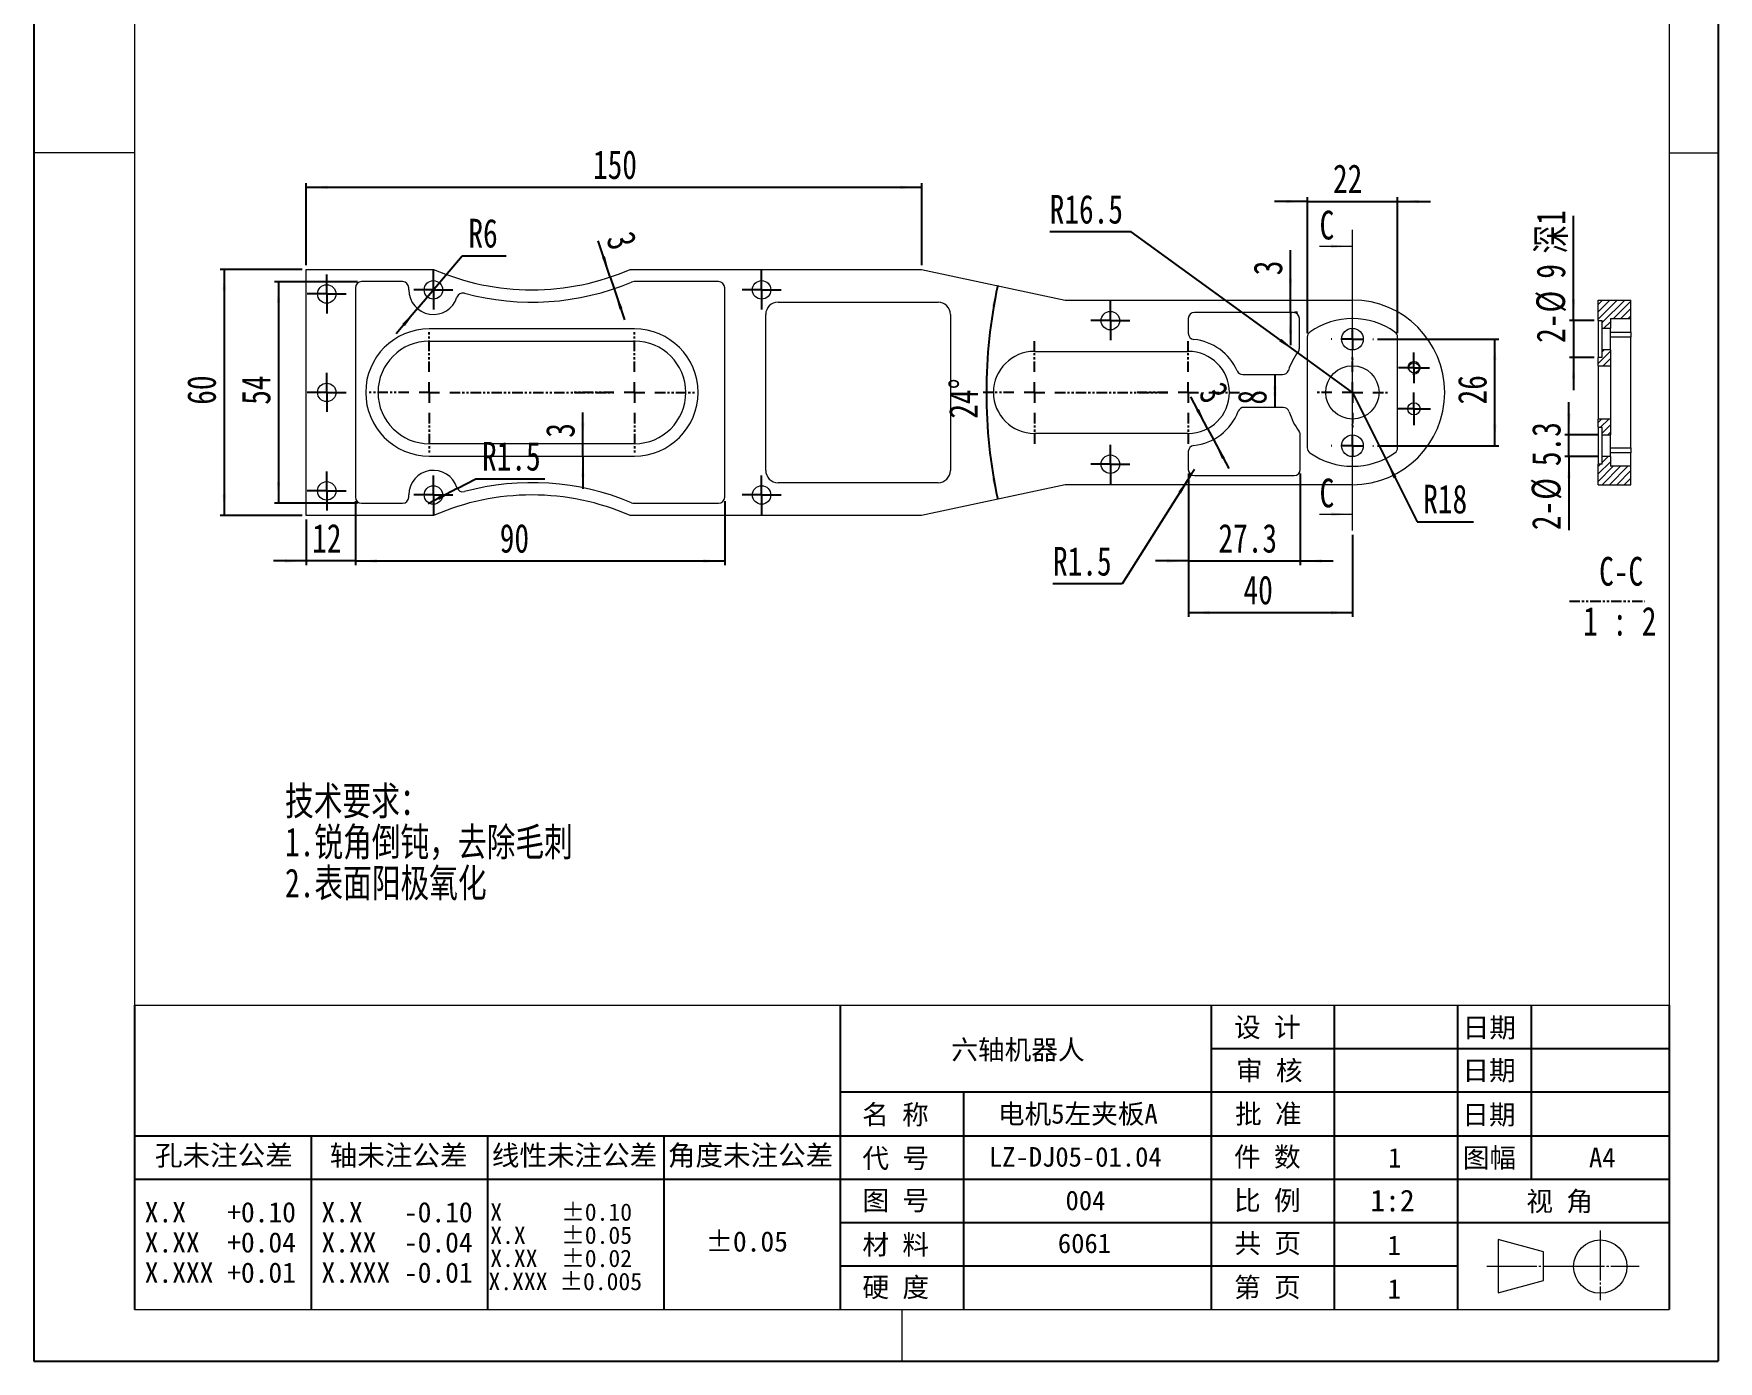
# Model space of a CAD drawing. Header units: millimetres. Extents: x 12 to 1159, y 8 to 1479.
# Drawn here: x 12 to 1039, y 8 to 817 of the extents above; entities that cross this region are included whole.
import ezdxf

# ---------------------------------------------------------------- set-up
doc = ezdxf.new("R2010")
doc.units = ezdxf.units.MM
for name, pattern in [('SLD-中心线', [34.29, 30.48, -1.27, 1.27, -1.27]), ('SLD-双点画线', [12.7, 6.35, -1.27, 1.27, -1.27, 1.27, -1.27]), ('SLD-实线', [0])]:
    doc.linetypes.add(name, pattern=pattern)
for name, color, linetype in [('FORMAT', 7, 'SLD-实线'), ('双点划线层', 6, 'SLD-双点画线'), ('图框', 7, 'SLD-实线'), ('标注层', 96, 'SLD-实线')]:
    doc.layers.add(name, color=color, linetype=linetype)
doc.layers.add('粗实线', color=7, linetype='SLD-实线', lineweight=15)
doc.styles.add('SLDTEXTSTYLE0', font='HYSWLONGFANGSONG.TTF', dxfattribs={"bigfont": 'bigfont'})
doc.styles.add('SLDTEXTSTYLE1', font='SIMSUN.TTC')
doc.styles.add('SLDTEXTSTYLE2', font='SIMSUN.TTC', dxfattribs={"bigfont": 'bigfont'})
doc.styles.add('SLDTEXTSTYLE3', font='HYSWLONGFANGSONG.TTF')
doc.dimstyles.new('SLDDIMSTYLE0', dxfattribs={"dimtxt": 17.5, "dimasz": 13, "dimexe": 0, "dimexo": 0.0625, "dimgap": 4.375, "dimtad": 1, "dimdec": 3, "dimlfac": 2, "dimrnd": 1e-09, "dimzin": 12, "dimdsep": 46, "dimtxsty": 'SLDTEXTSTYLE3', "dimsah": 1, "dimcen": 0.09, "dimadec": 0, "dimazin": 3, "dimtfac": 1, "dimtdec": 3, "dimtmove": 0, "dimatfit": 0, "dimfxl": 0, "dimfrac": 2, "dimtolj": 1, "dimtzin": 12, "dimarcsym": 0})
doc.dimstyles.new('SLDDIMSTYLE1', dxfattribs={"dimtxt": 17.5, "dimasz": 13, "dimexe": 0, "dimexo": 0.0625, "dimgap": 4.375, "dimtad": 1, "dimdec": 3, "dimlfac": 2, "dimrnd": 1e-09, "dimzin": 12, "dimdsep": 46, "dimtxsty": 'SLDTEXTSTYLE3', "dimsah": 1, "dimcen": 0.09, "dimadec": 0, "dimazin": 3, "dimtfac": 1, "dimtdec": 3, "dimtofl": 0, "dimtmove": 0, "dimatfit": 3, "dimfxl": 0, "dimfrac": 2, "dimtolj": 1, "dimtzin": 12, "dimarcsym": 0})
doc.dimstyles.new('SLDDIMSTYLE12', dxfattribs={"dimtxt": 17.5, "dimasz": 13, "dimexe": 0, "dimexo": 0.0625, "dimgap": 4.375, "dimtad": 1, "dimdec": 4, "dimlfac": 2, "dimzin": 12, "dimdsep": 46, "dimtxsty": 'SLDTEXTSTYLE3', "dimsah": 1, "dimcen": 0.09, "dimadec": 0, "dimazin": 3, "dimtfac": 1, "dimtofl": 0, "dimtmove": 0, "dimatfit": 3, "dimfxl": 0, "dimfrac": 2, "dimtolj": 1, "dimtzin": 12, "dimarcsym": 0})
doc.dimstyles.new('SLDDIMSTYLE13', dxfattribs={"dimtxt": 17.5, "dimasz": 13, "dimexe": 0, "dimexo": 0.0625, "dimgap": 4.375, "dimtad": 1, "dimdec": 1, "dimlfac": 2, "dimrnd": 1e-09, "dimzin": 12, "dimdsep": 46, "dimtxsty": 'SLDTEXTSTYLE3', "dimsah": 1, "dimcen": 0.09, "dimadec": 0, "dimazin": 3, "dimtfac": 1, "dimtmove": 0, "dimatfit": 0, "dimfxl": 0, "dimfrac": 2, "dimtolj": 1, "dimtzin": 12, "dimarcsym": 0})
doc.dimstyles.new('SLDDIMSTYLE14', dxfattribs={"dimtxt": 17.5, "dimasz": 13, "dimexe": 0, "dimexo": 0.0625, "dimgap": 4.375, "dimtad": 0, "dimtih": 1, "dimtoh": 1, "dimdec": 1, "dimlfac": 2, "dimrnd": 1e-09, "dimzin": 12, "dimdsep": 46, "dimtxsty": 'SLDTEXTSTYLE3', "dimsah": 1, "dimcen": 0, "dimadec": 0, "dimazin": 3, "dimtfac": 1, "dimtofl": 0, "dimtmove": 0, "dimatfit": 3, "dimfxl": 0, "dimfrac": 2, "dimtolj": 1, "dimtzin": 12, "dimarcsym": 0})
doc.dimstyles.new('SLDDIMSTYLE2', dxfattribs={"dimtxt": 17.5, "dimasz": 13, "dimexe": 0, "dimexo": 0.0625, "dimgap": 4.375, "dimtad": 0, "dimtih": 1, "dimtoh": 1, "dimdec": 3, "dimlfac": 2, "dimrnd": 1e-09, "dimzin": 12, "dimdsep": 46, "dimtxsty": 'SLDTEXTSTYLE3', "dimsah": 1, "dimcen": 0, "dimadec": 0, "dimazin": 3, "dimtfac": 1, "dimtdec": 3, "dimtofl": 0, "dimtmove": 1, "dimatfit": 3, "dimfxl": 0, "dimfrac": 2, "dimtolj": 1, "dimtzin": 12, "dimarcsym": 0})
doc.dimstyles.new('SLDDIMSTYLE5', dxfattribs={"dimtxt": 17.5, "dimasz": 13, "dimexe": 0, "dimexo": 0.0625, "dimgap": 4.375, "dimtad": 0, "dimtih": 1, "dimtoh": 1, "dimdec": 3, "dimlfac": 2, "dimrnd": 1e-09, "dimzin": 12, "dimdsep": 46, "dimtxsty": 'SLDTEXTSTYLE3', "dimsah": 1, "dimcen": 0, "dimadec": 0, "dimazin": 3, "dimtfac": 1, "dimtdec": 3, "dimtofl": 0, "dimtmove": 0, "dimatfit": 3, "dimfxl": 0, "dimfrac": 2, "dimtolj": 1, "dimtzin": 12, "dimarcsym": 0})

# ---------------------------------------------------------------- blocks, each defined once
blk = doc.blocks.new('SW_NOTE_0')
at = {"color": 0, "linetype": 'SLD-实线', "lineweight": 0, "char_height": 17.5, "attachment_point": 1, "style": 'SLDTEXTSTYLE0'}
for s, insert in [('\\M+18B5A术\\M+19776\\M+18B81\\M+18146', (0, 22.6)), ('1.锐\\M+18A70\\M+1937C钝\\M+18143\\M+18B8E\\M+18F9C\\M+196D1\\M+18E68', (0, -2.4)), ('2.\\M+1955C\\M+196CA阳极氧\\M+189BB', (0, -27.4))]:
    blk.add_mtext(s, dxfattribs=dict(at, insert=insert))
blk = doc.blocks.new('SW_NOTE_1')
at = {"layer": 'FORMAT', "color": 0, "char_height": 12.312, "attachment_point": 2, "style": 'SLDTEXTSTYLE1'}
for s, insert in [('X.X   +0.10', (38.1, 14.3)), ('X.XX  +0.04', (38.1, -4.1)), ('X.XXX +0.01', (38.1, -22.5))]:
    blk.add_mtext(s, dxfattribs=dict(at, insert=insert))
blk = doc.blocks.new('SW_NOTE_2')
at = {"layer": 'FORMAT', "color": 0, "char_height": 12.312, "attachment_point": 2, "style": 'SLDTEXTSTYLE1'}
for s, insert in [('X.X   -0.10', (38.1, 14.3)), ('X.XX  -0.04', (38.1, -4.1)), ('X.XXX -0.01', (38.1, -22.5))]:
    blk.add_mtext(s, dxfattribs=dict(at, insert=insert))
blk = doc.blocks.new('SW_NOTE_3')
at = {"layer": 'FORMAT', "color": 0, "char_height": 10.583, "attachment_point": 2, "style": 'SLDTEXTSTYLE1'}
for s, insert in [('X     ±0.10', (35.9, 12.3)), ('X.X   ±0.05', (35.9, -1.8)), ('X.XX  ±0.02', (35.9, -15.9)), (' X.XXX ±0.005', (34.8, -30))]:
    blk.add_mtext(s, dxfattribs=dict(at, insert=insert))
blk = doc.blocks.new('_D_31')
at = {"layer": '标注层'}
for p, q in [((716.1, 548.5), (716.1, 461.2)), ((816.1, 511.2), (816.1, 461.2)), ((816.1, 463.7), (716.1, 463.7))]:
    blk.add_line(p, q, dxfattribs=at)
for points in [[(716.1, 463.7), (729.1, 462.7), (729.1, 464.7)], [(816.1, 463.7), (803.1, 464.7), (803.1, 462.7)]]:
    blk.add_solid(points, dxfattribs=at)
at = {"layer": '标注层', "insert": (749.7, 486.3, 0.2), "char_height": 17.5, "attachment_point": 1, "style": 'SLDTEXTSTYLE3'}
blk.add_mtext('40', dxfattribs=at)
blk = doc.blocks.new('_D_32')
at = {"layer": '标注层'}
for p, q in [((788.6, 714.3), (768.6, 714.3)), ((788.6, 634.1), (788.6, 716.8)), ((788.6, 714.3), (843.6, 714.3)), ((843.6, 634.1), (843.6, 716.8)), ((843.6, 714.3), (863.6, 714.3))]:
    blk.add_line(p, q, dxfattribs=at)
for points in [[(788.6, 714.3), (775.6, 715.3), (775.6, 713.3)], [(843.6, 714.3), (856.6, 713.3), (856.6, 715.3)]]:
    blk.add_solid(points, dxfattribs=at)
at = {"layer": '标注层', "insert": (804.2, 736.9, 10.2), "char_height": 17.5, "attachment_point": 1, "style": 'SLDTEXTSTYLE3'}
blk.add_mtext('22', dxfattribs=at)
blk = doc.blocks.new('_D_33')
at = {"layer": '标注层'}
for p, q in [((347.1, 566.7), (347.1, 585.6)), ((347.1, 559.2), (347.1, 566.7)), ((347.1, 559.2), (347.1, 539.2))]:
    blk.add_line(p, q, dxfattribs=at)
for points in [[(347.1, 566.7), (348.1, 579.7), (346.1, 579.7)], [(347.1, 559.2), (346.1, 546.2), (348.1, 546.2)]]:
    blk.add_solid(points, dxfattribs=at)
at = {"layer": '标注层', "insert": (324.6, 570.3, 10.2), "char_height": 17.5, "attachment_point": 1, "rotation": 90, "style": 'SLDTEXTSTYLE3'}
blk.add_mtext('3', dxfattribs=at)
blk = doc.blocks.new('_D_34')
at = {"layer": '标注层'}
for p, q in [((363.8, 668.2), (356.5, 690.2)), ((363.8, 668.2), (366.2, 661.1)), ((366.2, 661.1), (372.6, 642.2))]:
    blk.add_line(p, q, dxfattribs=at)
for points in [[(363.8, 668.2), (360.6, 680.9), (358.8, 680.2)], [(366.2, 661.1), (369.4, 648.5), (371.3, 649.1)]]:
    blk.add_solid(points, dxfattribs=at)
at = {"layer": '标注层', "insert": (377.8, 697.4, 10.2), "char_height": 17.5, "attachment_point": 1, "rotation": 288.5779, "style": 'SLDTEXTSTYLE3'}
blk.add_mtext('3', dxfattribs=at)
blk = doc.blocks.new('_D_35')
at = {"layer": '标注层'}
for p, q in [((209.8, 665.4), (159.2, 665.4)), ((161.7, 665.4), (161.7, 530.4)), ((209.8, 530.4), (159.2, 530.4))]:
    blk.add_line(p, q, dxfattribs=at)
for points in [[(161.7, 665.4), (160.7, 652.4), (162.7, 652.4)], [(161.7, 530.4), (162.7, 543.4), (160.7, 543.4)]]:
    blk.add_solid(points, dxfattribs=at)
at = {"layer": '标注层', "insert": (139.2, 590.4, 10.2), "char_height": 17.5, "attachment_point": 1, "rotation": 90, "style": 'SLDTEXTSTYLE3'}
blk.add_mtext('54', dxfattribs=at)
blk = doc.blocks.new('_D_36')
at = {"layer": '标注层'}
for p, q in [((176.1, 672.9), (126.1, 672.9)), ((128.6, 672.9), (128.6, 522.9)), ((176.1, 522.9), (126.1, 522.9))]:
    blk.add_line(p, q, dxfattribs=at)
for points in [[(128.6, 672.9), (127.6, 659.9), (129.6, 659.9)], [(128.6, 522.9), (129.6, 535.9), (127.6, 535.9)]]:
    blk.add_solid(points, dxfattribs=at)
at = {"layer": '标注层', "insert": (106, 590.4, 10.2), "char_height": 17.5, "attachment_point": 1, "rotation": 90, "style": 'SLDTEXTSTYLE3'}
blk.add_mtext('60', dxfattribs=at)
blk = doc.blocks.new('_D_37')
at = {"layer": '标注层'}
for p, q in [((208.6, 531.7), (208.6, 492.7)), ((178.6, 520.4), (178.6, 492.7)), ((178.6, 495.2), (158.6, 495.2)), ((208.6, 495.2), (178.6, 495.2)), ((208.6, 495.2), (228.6, 495.2))]:
    blk.add_line(p, q, dxfattribs=at)
for points in [[(178.6, 495.2), (165.6, 496.2), (165.6, 494.2)], [(208.6, 495.2), (221.6, 494.2), (221.6, 496.2)]]:
    blk.add_solid(points, dxfattribs=at)
at = {"layer": '标注层', "insert": (182.2, 517.8, 10.2), "char_height": 17.5, "attachment_point": 1, "style": 'SLDTEXTSTYLE3'}
blk.add_mtext('12', dxfattribs=at)
blk = doc.blocks.new('_D_38')
at = {"layer": '标注层'}
for p, q in [((208.6, 531.7), (208.6, 492.7)), ((433.6, 531.7), (433.6, 492.7)), ((208.6, 495.2), (433.6, 495.2))]:
    blk.add_line(p, q, dxfattribs=at)
for points in [[(208.6, 495.2), (221.6, 494.2), (221.6, 496.2)], [(433.6, 495.2), (420.6, 496.2), (420.6, 494.2)]]:
    blk.add_solid(points, dxfattribs=at)
at = {"layer": '标注层', "insert": (296.5, 517.8, 10.2), "char_height": 17.5, "attachment_point": 1, "style": 'SLDTEXTSTYLE3'}
blk.add_mtext('90', dxfattribs=at)
blk = doc.blocks.new('_D_39')
at = {"layer": '标注层'}
for p, q in [((246.3, 649), (273.6, 681.1)), ((273.6, 681.1), (300.3, 681.1)), ((246.3, 649), (233.4, 633.7))]:
    blk.add_line(p, q, dxfattribs=at)
blk.add_solid([(246.3, 649), (237.2, 639.7), (238.7, 638.4)], dxfattribs=at)
at = {"layer": '标注层', "insert": (277.4, 703.7, 10.2), "char_height": 17.5, "attachment_point": 1, "style": 'SLDTEXTSTYLE3'}
blk.add_mtext('R6', dxfattribs=at)
blk = doc.blocks.new('_D_40')
at = {"layer": '标注层'}
for p, q in [((270.6, 539.3), (281.9, 545.3)), ((281.9, 545.3), (324, 545.3)), ((270.6, 539.3), (252.9, 530.1))]:
    blk.add_line(p, q, dxfattribs=at)
blk.add_solid([(270.6, 539.3), (258.6, 534.2), (259.5, 532.4)], dxfattribs=at)
at = {"layer": '标注层', "insert": (285.7, 567.8, 10.2), "char_height": 17.5, "attachment_point": 1, "style": 'SLDTEXTSTYLE3'}
blk.add_mtext('R1.5', dxfattribs=at)
blk = doc.blocks.new('_D_41')
at = {"layer": '标注层'}
for p, q in [((178.6, 675.4), (178.6, 725.4)), ((178.6, 722.9), (553.6, 722.9)), ((553.6, 675.4), (553.6, 725.4))]:
    blk.add_line(p, q, dxfattribs=at)
for points in [[(178.6, 722.9), (191.6, 721.9), (191.6, 723.9)], [(553.6, 722.9), (540.6, 723.9), (540.6, 721.9)]]:
    blk.add_solid(points, dxfattribs=at)
at = {"layer": '标注层', "insert": (353.3, 745.5, 10.2), "char_height": 17.5, "attachment_point": 1, "style": 'SLDTEXTSTYLE3'}
blk.add_mtext('150', dxfattribs=at)
blk = doc.blocks.new('_D_42')
at = {"layer": '标注层'}
blk.add_arc((903.6, 597.9), 310.6, 167.9052, 192.0948, dxfattribs=at)
for points in [[(599.8, 663), (596.4, 650.4), (598.4, 650)], [(599.8, 532.8), (598.4, 545.8), (596.4, 545.4)]]:
    blk.add_solid(points, dxfattribs=at)
at = {"layer": '标注层', "insert": (570.2, 582, 10.2), "char_height": 17.5, "attachment_point": 1, "rotation": 89.4412, "style": 'SLDTEXTSTYLE3'}
blk.add_mtext('24°', dxfattribs=at)
blk = doc.blocks.new('_D_43')
at = {"layer": '标注层'}
for p, q in [((831.4, 630.4), (905.3, 630.4)), ((902.8, 565.4), (902.8, 630.4)), ((831.4, 565.4), (905.3, 565.4))]:
    blk.add_line(p, q, dxfattribs=at)
for points in [[(902.8, 630.4), (901.8, 617.4), (903.8, 617.4)], [(902.8, 565.4), (903.8, 578.4), (901.8, 578.4)]]:
    blk.add_solid(points, dxfattribs=at)
at = {"layer": '标注层', "insert": (880.3, 590.6, 10.2), "char_height": 17.5, "attachment_point": 1, "rotation": 90, "style": 'SLDTEXTSTYLE3'}
blk.add_mtext('26', dxfattribs=at)
blk = doc.blocks.new('_D_44')
at = {"layer": '标注层'}
for p, q in [((816.1, 597.9), (836.2, 557.7)), ((836.2, 557.7), (855.5, 519.1)), ((855.5, 519.1), (889.9, 519.1))]:
    blk.add_line(p, q, dxfattribs=at)
blk.add_solid([(836.2, 557.7), (841.1, 545.6), (842.9, 546.5)], dxfattribs=at)
at = {"layer": '标注层', "insert": (859.2, 541.7, 10.2), "char_height": 17.5, "attachment_point": 1, "style": 'SLDTEXTSTYLE3'}
blk.add_mtext('R18', dxfattribs=at)
blk = doc.blocks.new('_D_45')
at = {"layer": '标注层'}
for p, q in [((716.1, 548.5), (716.1, 492.7)), ((784.3, 548.5), (784.3, 492.7)), ((716.1, 495.2), (696.1, 495.2)), ((716.1, 495.2), (784.3, 495.2)), ((784.3, 495.2), (804.3, 495.2))]:
    blk.add_line(p, q, dxfattribs=at)
for points in [[(716.1, 495.2), (703.1, 496.2), (703.1, 494.2)], [(784.3, 495.2), (797.3, 494.2), (797.3, 496.2)]]:
    blk.add_solid(points, dxfattribs=at)
at = {"layer": '标注层', "insert": (734.4, 517.8, 10.2), "char_height": 17.5, "attachment_point": 1, "style": 'SLDTEXTSTYLE3'}
blk.add_mtext('27.3', dxfattribs=at)
blk = doc.blocks.new('_D_46')
at = {"layer": '标注层'}
for p, q in [((727.8, 575.9), (717.5, 595.2)), ((727.8, 575.9), (731.3, 569.2)), ((731.3, 569.2), (740.7, 551.6))]:
    blk.add_line(p, q, dxfattribs=at)
for points in [[(727.8, 575.9), (722.6, 587.8), (720.8, 586.9)], [(731.3, 569.2), (736.6, 557.3), (738.3, 558.2)]]:
    blk.add_solid(points, dxfattribs=at)
at = {"layer": '标注层', "insert": (737.4, 605.8, 10.2), "char_height": 17.5, "attachment_point": 1, "rotation": 298.0403, "style": 'SLDTEXTSTYLE3'}
blk.add_mtext('3', dxfattribs=at)
blk = doc.blocks.new('_D_47')
at = {"layer": '标注层'}
blk.add_line((768.8, 608.8), (768.8, 588.8), dxfattribs=at)
for points in [[(768.8, 608.8), (767.8, 595.8), (769.8, 595.8)], [(768.8, 588.8), (769.8, 601.8), (767.8, 601.8)]]:
    blk.add_solid(points, dxfattribs=at)
at = {"layer": '标注层', "insert": (746.2, 590.5, 10.2), "char_height": 17.5, "attachment_point": 1, "rotation": 90, "style": 'SLDTEXTSTYLE3'}
blk.add_mtext('8', dxfattribs=at)
blk = doc.blocks.new('_D_48')
at = {"layer": '标注层'}
for p, q in [((778.3, 654.2), (778.3, 684.6)), ((778.3, 646.7), (778.3, 654.2)), ((778.3, 646.7), (778.3, 626.7)), ((782.5, 646.7), (780.8, 646.7))]:
    blk.add_line(p, q, dxfattribs=at)
for points in [[(778.3, 654.2), (779.3, 667.2), (777.3, 667.2)], [(778.3, 646.7), (777.3, 633.7), (779.3, 633.7)]]:
    blk.add_solid(points, dxfattribs=at)
at = {"layer": '标注层', "insert": (755.8, 669.3, 10.2), "char_height": 17.5, "attachment_point": 1, "rotation": 90, "style": 'SLDTEXTSTYLE3'}
blk.add_mtext('3', dxfattribs=at)
blk = doc.blocks.new('_D_49')
at = {"layer": '标注层'}
for p, q in [((681.3, 695.8), (631.6, 695.8)), ((782.6, 622.2), (681.3, 695.8)), ((816.1, 597.9), (782.6, 622.2))]:
    blk.add_line(p, q, dxfattribs=at)
blk.add_solid([(782.6, 622.2), (772.7, 630.6), (771.5, 629)], dxfattribs=at)
at = {"layer": '标注层', "insert": (631.6, 718.3, 10.2), "char_height": 17.5, "attachment_point": 1, "style": 'SLDTEXTSTYLE3'}
blk.add_mtext('R16.5', dxfattribs=at)
blk = doc.blocks.new('_D_50')
at = {"layer": '标注层'}
for p, q in [((717.8, 547.9), (675.7, 481.2)), ((719.8, 551), (717.8, 547.9)), ((675.7, 481.2), (633.6, 481.2))]:
    blk.add_line(p, q, dxfattribs=at)
blk.add_solid([(717.8, 547.9), (710, 537.4), (711.7, 536.4)], dxfattribs=at)
at = {"layer": '标注层', "insert": (633.6, 503.8, 10.2), "char_height": 17.5, "attachment_point": 1, "style": 'SLDTEXTSTYLE3'}
blk.add_mtext('R1.5', dxfattribs=at)
blk = doc.blocks.new('SW_CENTERMARKSYMBOL_16')
at = {"layer": '双点划线层', "color": 0}
for p, q in [((0, 12.5), (0, 12.875)), ((-12.5, 0), (-12.875, 0)), ((0, 0), (-6.25, 0)), ((0, 0), (0, 6.25)), ((0, 0), (0, -6.25)), ((0, 0), (6.25, 0)), ((12.5, 0), (12.875, 0)), ((0, -12.5), (0, -12.875))]:
    blk.add_line(p, q, dxfattribs=at)
blk = doc.blocks.new('SW_CENTERMARKSYMBOL_17')
at = {"layer": '双点划线层', "color": 0}
for p, q in [((0, 12.5), (0, 12.875)), ((-12.5, 0), (-12.875, 0)), ((0, 0), (-6.25, 0)), ((0, 0), (0, 6.25)), ((0, 0), (0, -6.25)), ((0, 0), (6.25, 0)), ((12.5, 0), (12.875, 0)), ((0, -12.5), (0, -12.875))]:
    blk.add_line(p, q, dxfattribs=at)
blk = doc.blocks.new('SW_CENTERMARKSYMBOL_18')
at = {"layer": '双点划线层', "color": 0}
for p, q in [((0, 12.5), (0, 22.5)), ((-12.5, 0), (-22.5, 0)), ((0, 0), (-6.25, 0)), ((0, 0), (0, 6.25)), ((0, 0), (0, -6.25)), ((0, 0), (6.25, 0)), ((12.5, 0), (22.5, 0)), ((0, -12.5), (0, -22.5))]:
    blk.add_line(p, q, dxfattribs=at)
blk = doc.blocks.new('SW_CENTERMARKSYMBOL_19')
at = {"layer": '双点划线层', "color": 0}
for p, q in [((0, 6.25), (0, 11.875)), ((-6.25, 0), (-11.875, 0)), ((0, 0), (-6.25, 0)), ((0, 0), (0, 6.25)), ((0, 0), (0, -6.25)), ((0, 0), (6.25, 0)), ((6.25, 0), (11.875, 0)), ((0, -6.25), (0, -11.875))]:
    blk.add_line(p, q, dxfattribs=at)
blk = doc.blocks.new('SW_CENTERMARKSYMBOL_20')
at = {"layer": '双点划线层', "color": 0}
for p, q in [((0, 6.25), (0, 11.875)), ((-6.25, 0), (-11.875, 0)), ((0, 0), (-6.25, 0)), ((0, 0), (0, 6.25)), ((0, 0), (0, -6.25)), ((0, 0), (6.25, 0)), ((6.25, 0), (11.875, 0)), ((0, -6.25), (0, -11.875))]:
    blk.add_line(p, q, dxfattribs=at)
blk = doc.blocks.new('SW_CENTERMARKSYMBOL_21')
at = {"layer": '双点划线层', "color": 0}
for p, q in [((0, 6.25), (0, 11.875)), ((-6.25, 0), (-11.875, 0)), ((0, 0), (-6.25, 0)), ((0, 0), (0, 6.25)), ((0, 0), (0, -6.25)), ((0, 0), (6.25, 0)), ((6.25, 0), (11.875, 0)), ((0, -6.25), (0, -11.875))]:
    blk.add_line(p, q, dxfattribs=at)
blk = doc.blocks.new('SW_CENTERMARKSYMBOL_22')
at = {"layer": '双点划线层', "color": 0}
for p, q in [((0, 6.25), (0, 11.875)), ((-6.25, 0), (-11.875, 0)), ((0, 0), (-6.25, 0)), ((0, 0), (0, 6.25)), ((0, 0), (0, -6.25)), ((0, 0), (6.25, 0)), ((6.25, 0), (11.875, 0)), ((0, -6.25), (0, -11.875))]:
    blk.add_line(p, q, dxfattribs=at)
blk = doc.blocks.new('SW_CENTERMARKSYMBOL_23')
at = {"layer": '双点划线层', "color": 0}
for p, q in [((0, 6.25), (0, 11.875)), ((-6.25, 0), (-11.875, 0)), ((0, 0), (-6.25, 0)), ((0, 0), (0, 6.25)), ((0, 0), (0, -6.25)), ((0, 0), (6.25, 0)), ((6.25, 0), (11.875, 0)), ((0, -6.25), (0, -11.875))]:
    blk.add_line(p, q, dxfattribs=at)
blk = doc.blocks.new('SW_CENTERMARKSYMBOL_24')
at = {"layer": '双点划线层', "color": 0}
for p, q in [((0, 6.25), (0, 11.875)), ((-6.25, 0), (-11.875, 0)), ((0, 0), (-6.25, 0)), ((0, 0), (0, 6.25)), ((0, 0), (0, -6.25)), ((0, 0), (6.25, 0)), ((6.25, 0), (11.875, 0)), ((0, -6.25), (0, -11.875))]:
    blk.add_line(p, q, dxfattribs=at)
blk = doc.blocks.new('SW_CENTERMARKSYMBOL_25')
at = {"layer": '双点划线层', "color": 0}
for p, q in [((0, 6.25), (0, 11.875)), ((-6.25, 0), (-11.875, 0)), ((0, 0), (-6.25, 0)), ((0, 0), (0, 6.25)), ((0, 0), (0, -6.25)), ((0, 0), (6.25, 0)), ((6.25, 0), (11.875, 0)), ((0, -6.25), (0, -11.875))]:
    blk.add_line(p, q, dxfattribs=at)
blk = doc.blocks.new('SW_CENTERMARKSYMBOL_26')
at = {"layer": '双点划线层', "color": 0}
for p, q in [((0, 6.25), (0, 11.875)), ((-6.25, 0), (-11.875, 0)), ((0, 0), (-6.25, 0)), ((0, 0), (0, 6.25)), ((0, 0), (0, -6.25)), ((0, 0), (6.25, 0)), ((6.25, 0), (11.875, 0)), ((0, -6.25), (0, -11.875))]:
    blk.add_line(p, q, dxfattribs=at)
blk = doc.blocks.new('SW_CENTERMARKSYMBOL_27')
at = {"layer": '双点划线层', "color": 0}
for p, q in [((0, 6.25), (0, 11.875)), ((-6.25, 0), (-11.875, 0)), ((0, 0), (-6.25, 0)), ((0, 0), (0, 6.25)), ((0, 0), (0, -6.25)), ((0, 0), (6.25, 0)), ((6.25, 0), (11.875, 0)), ((0, -6.25), (0, -11.875))]:
    blk.add_line(p, q, dxfattribs=at)
blk = doc.blocks.new('SW_CENTERMARKSYMBOL_28')
at = {"layer": '双点划线层', "color": 0}
for p, q in [((-6.25, 0), (-9.375, 0)), ((0, 0), (-6.25, 0)), ((0, 6.25), (0, 9.375)), ((0, 0), (0, 6.25)), ((0, 0), (0, -6.25)), ((0, 0), (6.25, 0)), ((6.25, 0), (9.375, 0)), ((0, -6.25), (0, -9.375))]:
    blk.add_line(p, q, dxfattribs=at)
blk = doc.blocks.new('SW_CENTERMARKSYMBOL_29')
at = {"layer": '双点划线层', "color": 0}
for p, q in [((-6.25, 0), (-10, 0)), ((0, 0), (-6.25, 0)), ((0, 6.25), (0, 10)), ((0, 0), (0, 6.25)), ((0, 0), (0, -6.25)), ((0, 0), (6.25, 0)), ((6.25, 0), (10, 0)), ((0, -6.25), (0, -10))]:
    blk.add_line(p, q, dxfattribs=at)
blk = doc.blocks.new('SW_CENTERMARKSYMBOL_30')
at = {"layer": '双点划线层', "color": 0}
for p, q in [((0, 12.5), (0, 31.25)), ((93.75, 12.5), (93.75, 31.25)), ((-12.5, 0), (-31.25, 0)), ((0, 0), (-6.25, 0)), ((0, 0), (0, 6.25)), ((0, 0), (6.25, 0)), ((0, 0), (0, -6.25)), ((12.5, 0), (31.25, 0)), ((12.5, 0), (81.25, 0)), ((81.25, 0), (62.5, 0)), ((93.75, 0), (87.5, 0)), ((93.75, 0), (93.75, 6.25)), ((93.75, 0), (100, 0)), ((93.75, 0), (93.75, -6.25)), ((106.25, 0), (125, 0)), ((0, -12.5), (0, -31.25)), ((93.75, -12.5), (93.75, -31.25))]:
    blk.add_line(p, q, dxfattribs=at)
blk = doc.blocks.new('SW_CENTERMARKSYMBOL_31')
at = {"layer": '双点划线层', "color": 0}
for p, q in [((0, 12.5), (0, 37.5)), ((125, 12.5), (125, 37.5)), ((-12.5, 0), (-37.5, 0)), ((0, 0), (-6.25, 0)), ((0, 0), (0, 6.25)), ((0, 0), (0, -6.25)), ((0, 0), (6.25, 0)), ((12.5, 0), (37.5, 0)), ((12.5, 0), (112.5, 0)), ((112.5, 0), (87.5, 0)), ((125, 0), (118.75, 0)), ((125, 0), (125, 6.25)), ((125, 0), (125, -6.25)), ((125, 0), (131.25, 0)), ((137.5, 0), (162.5, 0)), ((0, -12.5), (0, -37.5)), ((125, -12.5), (125, -37.5))]:
    blk.add_line(p, q, dxfattribs=at)
blk = doc.blocks.new('_D_51')
at = {"layer": '标注层'}
for p, q in [((950.8, 641.7), (950.8, 705.5)), ((963.3, 641.7), (948.3, 641.7)), ((950.8, 641.7), (950.8, 619.2)), ((963.3, 619.2), (948.3, 619.2)), ((950.8, 619.2), (950.8, 599.2))]:
    blk.add_line(p, q, dxfattribs=at)
for points in [[(950.8, 641.7), (951.8, 654.7), (949.8, 654.7)], [(950.8, 619.2), (949.8, 606.2), (951.8, 606.2)]]:
    blk.add_solid(points, dxfattribs=at)
at = {"layer": '标注层', "char_height": 17.5, "attachment_point": 1, "rotation": 90}
for s, insert, style in [('\\M+1905B1', (928.2, 682.5, 348.8), 'SLDTEXTSTYLE0'), ('9', (928.2, 667.2, 348.8), 'SLDTEXTSTYLE3'), ('%%c', (928.1, 646.6, 348.8), 'SLDTEXTSTYLE3'), ('2-', (928.2, 628.1, 348.8), 'SLDTEXTSTYLE3')]:
    blk.add_mtext(s, dxfattribs=dict(at, insert=insert, style=style))
blk = doc.blocks.new('_D_52')
at = {"layer": '标注层'}
for p, q in [((948, 572), (948, 592)), ((965.8, 572), (945.5, 572)), ((948, 558.8), (948, 572)), ((965.8, 558.8), (945.5, 558.8)), ((948, 558.8), (948, 514))]:
    blk.add_line(p, q, dxfattribs=at)
for points in [[(948, 572), (949, 585), (947, 585)], [(948, 558.8), (947, 545.8), (949, 545.8)]]:
    blk.add_solid(points, dxfattribs=at)
at = {"layer": '标注层', "char_height": 17.5, "attachment_point": 1, "rotation": 90, "style": 'SLDTEXTSTYLE3'}
for s, insert in [('5.3', (925.4, 553, 348.8)), ('%%c', (925.3, 532.5, 348.8)), ('2-', (925.4, 514, 348.8))]:
    blk.add_mtext(s, dxfattribs=dict(at, insert=insert))
blk = doc.blocks.new('SW_NOTE_5')
at = {"layer": '双点划线层', "color": 0}
blk.add_line((-9.9, -4.3), (36.1, -4.3), dxfattribs=at)
at = {"layer": '双点划线层', "color": 0, "char_height": 17.5, "attachment_point": 2, "style": 'SLDTEXTSTYLE3'}
for s, insert in [('C-C', (21.6, 22.6)), (' 1 : 2', (16.3, -7.8))]:
    blk.add_mtext(s, dxfattribs=dict(at, insert=insert))

msp = doc.modelspace()

# ---------------------------------------------------------------- hatches: boundary and pattern name
at = {"linetype": 'SLD-实线', "lineweight": 0}
h = msp.add_hatch(dxfattribs=at)
h.set_pattern_fill('ANSI31', style=0)
h.paths.add_polyline_path([(973.298662, 642.918417), (985.798662, 642.918417), (985.798662, 654.168417), (965.798662, 654.168417), (965.798662, 641.668417), (968.298662, 641.668417), (968.298662, 637.043417), (973.298662, 637.043417)], flags=0)
h = msp.add_hatch(dxfattribs=at)
h.set_pattern_fill('ANSI31', style=0)
h.paths.add_polyline_path([(973.298662, 614.168417), (973.298662, 623.793417), (968.298662, 623.793417), (968.298662, 619.168417), (965.798662, 619.168417), (965.798662, 614.168417)], flags=0)
h = msp.add_hatch(dxfattribs=at)
h.set_pattern_fill('ANSI31', style=0)
h.paths.add_polyline_path([(973.298662, 572.043417), (973.298662, 581.668417), (965.798662, 581.668417), (965.798662, 576.668417), (968.298662, 576.668417), (968.298662, 572.043417)], flags=0)
h = msp.add_hatch(dxfattribs=at)
h.set_pattern_fill('ANSI31', style=0)
h.paths.add_polyline_path([(965.798662, 541.668417), (985.798662, 541.668417), (985.798662, 552.918417), (973.298662, 552.918417), (973.298662, 558.793417), (968.298662, 558.793417), (968.298662, 554.168417), (965.798662, 554.168417)], flags=0)

# ---------------------------------------------------------------- linework, layer by layer
at = {"color": 7, "linetype": 'SLD-实线', "lineweight": 0}
for p, q in [((816.053742, 513.717287), (816.053742, 696.962993)), ((796.053742, 686.962993), (816.053742, 686.962993)), ((796.053742, 523.717287), (816.053742, 523.717287))]:
    msp.add_line(p, q, dxfattribs=at)
at = {"color": 7, "linetype": 'SLD-实线', "lineweight": 15}
for p, q in [((178.553738, 672.918415), (256.105844, 672.918415)), ((178.553738, 522.918418), (178.553738, 672.918415)), ((376.00164, 672.918415), (553.553744, 672.918415)), ((553.553744, 672.918415), (641.053744, 654.168419)), ((208.553743, 661.668415), (208.553743, 534.168418)), ((237.303745, 665.418418), (212.303751, 665.418418)), ((241.053734, 660.418417), (241.053734, 661.668415)), ((429.803744, 665.418418), (378.303236, 665.418418)), ((433.553743, 534.168418), (433.553743, 661.668415)), ((466.053743, 652.918416), (563.553741, 652.918416)), ((641.053744, 654.168419), (816.053726, 654.168419)), ((965.798662, 654.168417), (985.798662, 654.168417)), ((965.798662, 641.668417), (965.798662, 654.168417)), ((985.798662, 642.918417), (985.798662, 654.168417)), ((378.553743, 636.668416), (253.553741, 636.668416)), ((458.553742, 550.418418), (458.553742, 645.418415)), ((571.053742, 645.418415), (571.053742, 550.418418)), ((716.053747, 642.918415), (716.053747, 633.97393)), ((779.981666, 646.668418), (719.803736, 646.668418)), ((783.731673, 624.882389), (783.731673, 642.918415)), ((965.798662, 641.668417), (968.298662, 641.668417)), ((965.798662, 641.668417), (965.798662, 619.168417)), ((968.298662, 637.043417), (968.298662, 641.668417)), ((968.298662, 637.043417), (973.298662, 637.043417)), ((968.298662, 623.793417), (968.298662, 637.043417)), ((973.298662, 642.918417), (985.798662, 642.918417)), ((973.298662, 642.918417), (973.298662, 637.043417)), ((973.298662, 623.793417), (973.298662, 637.043417)), ((985.798662, 634.711337), (985.798662, 642.918417)), ((253.553741, 629.168417), (378.553743, 629.168417)), ((788.553745, 631.64526), (788.553745, 564.191573)), ((843.553745, 564.191573), (843.553745, 631.64526)), ((973.298662, 634.711337), (985.798662, 634.711337)), ((985.798662, 631.64526), (973.298662, 631.64526)), ((985.798662, 634.711337), (985.798662, 631.64526)), ((985.798662, 564.191573), (985.798662, 631.64526)), ((622.303743, 622.918416), (716.053747, 622.918416)), ((968.298662, 619.168417), (965.798662, 619.168417)), ((965.798662, 614.168417), (965.798662, 619.168417)), ((973.298662, 623.793417), (968.298662, 623.793417)), ((968.298662, 619.168417), (968.298662, 623.793417)), ((973.298662, 623.793417), (973.298662, 614.168417)), ((749.212873, 608.815415), (773.466003, 608.815415)), ((965.798662, 614.168417), (973.298662, 614.168417)), ((965.798662, 614.168417), (965.798662, 581.668417)), ((973.298662, 614.168417), (973.298662, 581.668417)), ((773.93768, 588.815415), (749.948618, 588.815415)), ((965.798662, 576.668417), (965.798662, 581.668417)), ((973.298662, 581.668417), (965.798662, 581.668417)), ((965.798662, 576.668417), (968.298662, 576.668417)), ((965.798662, 576.668417), (965.798662, 554.168417)), ((968.298662, 572.043417), (968.298662, 576.668417)), ((973.298662, 581.668417), (973.298662, 572.043417)), ((378.553743, 566.668416), (253.553741, 566.668416)), ((716.053747, 572.918417), (622.303743, 572.918417)), ((784.312092, 551.043415), (784.312092, 571.854947)), ((968.298662, 572.043417), (973.298662, 572.043417)), ((968.298662, 558.793417), (968.298662, 572.043417)), ((973.298662, 558.793417), (973.298662, 572.043417)), ((253.553741, 559.168417), (378.553743, 559.168417)), ((716.053747, 561.862903), (716.053747, 551.043415)), ((973.298662, 558.793417), (968.298662, 558.793417)), ((968.298662, 554.168417), (968.298662, 558.793417)), ((973.298662, 564.191573), (985.798662, 564.191573)), ((985.798662, 561.125496), (973.298662, 561.125496)), ((973.298662, 558.793417), (973.298662, 552.918417)), ((985.798662, 564.191573), (985.798662, 561.125496)), ((985.798662, 552.918417), (985.798662, 561.125496)), ((719.803736, 547.293416), (780.562085, 547.293416)), ((968.298662, 554.168417), (965.798662, 554.168417)), ((965.798662, 541.668417), (965.798662, 554.168417)), ((985.798662, 552.918417), (973.298662, 552.918417)), ((985.798662, 541.668417), (985.798662, 552.918417)), ((241.053734, 534.168418), (241.053734, 535.418416)), ((563.553741, 542.918417), (466.053743, 542.918417)), ((641.053744, 541.668414), (553.553744, 522.918418)), ((816.053726, 541.668414), (641.053744, 541.668414)), ((965.798662, 541.668417), (985.798662, 541.668417)), ((212.303751, 530.418415), (237.303745, 530.418415)), ((378.303236, 530.418415), (429.803744, 530.418415)), ((256.105844, 522.918418), (178.553738, 522.918418)), ((553.553744, 522.918418), (376.00164, 522.918418))]:
    msp.add_line(p, q, dxfattribs=at)
at = {"color": 7, "linetype": 'SLD-中心线', "lineweight": 0}
for p, q in [((967.06952, 87.28217), (967.06952, 44.856466)), ((897.93551, 65.5), (939.183532, 65.5)), ((939.183532, 65.5), (990.846881, 65.5))]:
    msp.add_line(p, q, dxfattribs=at)
at = {"color": 7, "linetype": 'SLD-实线', "lineweight": 15}
for centre, radius in [((191.053742, 657.918417), 5.625), ((256.053742, 660.418417), 5.625), ((456.053742, 660.418417), 5.625), ((668.553742, 641.668417), 5.625), ((816.053742, 630.418417), 6.625), ((853.553742, 612.918417), 3.125), ((816.053742, 597.918417), 16.25), ((191.053742, 597.918417), 5.625), ((853.553742, 587.918417), 3.75), ((816.053742, 565.418417), 6.625), ((668.553742, 554.168417), 5.625), ((191.053742, 537.918417), 5.625), ((256.053742, 535.418417), 5.625), ((456.053742, 535.418417), 5.625)]:
    msp.add_circle(centre, radius, dxfattribs=at)
for centre, radius, start, end in [((316.053742, 810.418417), 150, 246.443535691, 293.556464309), ((212.303742, 661.668417), 3.75, 90, 180), ((237.303742, 661.668417), 3.75, 0, 90), ((256.053742, 660.418417), 15, 180, 342.458337324), ((273.931831, 654.767181), 3.75, 74.857466317, 162.458337324), ((316.053742, 810.418417), 157.5, 254.857466317, 292.708530995), ((378.30324, 661.668417), 3.75, 90, 112.708530995), ((429.803742, 661.668417), 3.75, 0, 90), ((466.053742, 645.418417), 7.5, 90, 180), ((563.553742, 645.418417), 7.5, 0, 90), ((816.053742, 597.918417), 56.25, 270, 90), ((253.553742, 597.918417), 38.75, 90, 270), ((378.553742, 597.918417), 38.75, 270, 90), ((719.803742, 642.918417), 3.75, 90, 180), ((779.981669, 642.918417), 3.75, 0, 90), ((816.053742, 597.918417), 45, 54.847297033, 125.152702967), ((253.553742, 597.918417), 31.25, 90, 270), ((378.553742, 597.918417), 31.25, 270, 90), ((719.803742, 633.973929), 3.75, 180, 264.062227548), ((716.053742, 597.918417), 32.5, 23.831929425, 84.062227548), ((792.303742, 631.64526), 3.75, 125.152702967, 180), ((839.803742, 631.64526), 3.75, 0, 54.847297033), ((622.303742, 597.918417), 25, 90, 270), ((716.053742, 597.918417), 25, 270, 90), ((816.053742, 597.918417), 41.2861, 143.221784988, 161.020614951), ((779.981669, 624.88239), 3.75, 323.221784988, 0), ((749.212873, 612.565414), 3.75, 203.831929425, 270), ((773.466, 612.565414), 3.75, 270, 341.020614951), ((716.053742, 597.918417), 32.5, 275.937772452, 339.233178284), ((749.948622, 585.065414), 3.75, 90, 159.233178284), ((773.93768, 585.065414), 3.75, 16.971168492, 90), ((816.053742, 597.918417), 40.28365, 196.971168492, 216.291877364), ((719.803742, 561.862904), 3.75, 95.937772452, 180), ((780.562083, 571.854947), 3.75, 0, 36.291877364), ((792.303742, 564.191573), 3.75, 180, 234.847297033), ((816.053742, 597.918417), 45, 234.847297033, 305.152702967), ((839.803742, 564.191573), 3.75, 305.152702967, 0), ((256.053742, 535.418417), 15, 17.541662676, 180), ((466.053742, 550.418417), 7.5, 180, 270), ((563.553742, 550.418417), 7.5, 270, 0), ((719.803742, 551.043417), 3.75, 180, 270), ((780.562083, 551.043417), 3.75, 270, 0), ((212.303742, 534.168417), 3.75, 180, 270), ((237.303742, 534.168417), 3.75, 270, 0), ((316.053742, 385.418417), 150, 66.443535691, 113.556464309), ((273.931831, 541.069652), 3.75, 197.541662676, 285.142533683), ((316.053742, 385.418417), 157.5, 67.291469005, 105.142533683), ((429.803742, 534.168417), 3.75, 270, 0), ((378.30324, 534.168417), 3.75, 247.291469005, 270)]:
    msp.add_arc(centre, radius, start, end, dxfattribs=at)
at = {"color": 7, "linetype": 'SLD-实线', "lineweight": 0}
msp.add_arc((853.553742, 612.918417), 3.75, 255, 195, dxfattribs=at)
for points in [[(816.053742, 686.962993), (803.053742, 687.962993), (803.053742, 685.962993)], [(816.053742, 523.717287), (803.053742, 524.717287), (803.053742, 522.717287)]]:
    msp.add_solid(points, dxfattribs=at)
at = {"layer": 'FORMAT'}
for p, q in [((74, 224.5), (74, 39)), ((504, 224.5), (504, 39)), ((730, 224.5), (730, 39)), ((805, 224.5), (805, 39)), ((880, 224.5), (880, 39)), ((925, 224.5), (925, 118.5)), ((1009, 224.5), (1009, 39)), ((1009, 198), (730, 198)), ((1009, 171.5), (504, 171.5)), ((579, 171.5), (579, 39)), ((74, 145), (1009, 145)), ((181.5, 145), (181.5, 39)), ((289, 145), (289, 39)), ((396.5, 145), (396.5, 39)), ((74, 118.5), (1009, 118.5)), ((504, 92), (1009, 92)), ((880, 65.5), (504, 65.5))]:
    msp.add_line(p, q, dxfattribs=at)
at = {"layer": '图框'}
for p, q in [((12.5, 1479), (12.5, 7.5)), ((1039, 1479), (1039, 7.5)), ((12.5, 7.5), (1039, 7.5))]:
    msp.add_line(p, q, dxfattribs=at)
at = {"layer": '粗实线'}
for p, q in [((74, 1449), (74, 39)), ((1009, 1449), (1009, 39)), ((74, 744), (12.5, 744)), ((1009, 744), (1039, 744)), ((74, 224.5), (1009, 224.5)), ((904.907007, 81.75), (904.907007, 49.25)), ((932.502515, 74.197545), (904.907007, 81.75)), ((932.502515, 56.802455), (932.502515, 74.197545)), ((904.907007, 49.25), (932.502515, 56.802455)), ((74, 39), (1009, 39)), ((74, 39), (1009, 39)), ((541.5, 39), (541.5, 7.5))]:
    msp.add_line(p, q, dxfattribs=at)
msp.add_circle((967.06952, 65.226347), 16.25, dxfattribs=at)

# ---------------------------------------------------------------- block references
at = {"color": 7, "linetype": 'SLD-实线', "lineweight": 0}
msp.add_blockref('SW_NOTE_0', (165.659732, 335.165083), dxfattribs=at)
at = {"layer": 'FORMAT'}
for name, p in [('SW_NOTE_1', (88.121272, 90.231555)), ('SW_NOTE_2', (195.814159, 90.231555)), ('SW_NOTE_3', (298.006159, 91.441049))]:
    msp.add_blockref(name, p, dxfattribs=at)
at = {"layer": '双点划线层'}
for name, p in [('SW_CENTERMARKSYMBOL_26', (191.053742, 657.918417)), ('SW_CENTERMARKSYMBOL_23', (256.053742, 660.418417)), ('SW_CENTERMARKSYMBOL_22', (456.053742, 660.418417)), ('SW_CENTERMARKSYMBOL_19', (668.553742, 641.668417)), ('SW_CENTERMARKSYMBOL_16', (816.053742, 630.418417)), ('SW_CENTERMARKSYMBOL_31', (253.553742, 597.918417)), ('SW_CENTERMARKSYMBOL_30', (622.303742, 597.918417)), ('SW_CENTERMARKSYMBOL_18', (816.053742, 597.918417)), ('SW_CENTERMARKSYMBOL_28', (853.553742, 612.918417)), ('SW_CENTERMARKSYMBOL_27', (191.053742, 597.918417)), ('SW_CENTERMARKSYMBOL_29', (853.553742, 587.918417)), ('SW_CENTERMARKSYMBOL_17', (816.053742, 565.418417)), ('SW_CENTERMARKSYMBOL_20', (668.553742, 554.168417)), ('SW_CENTERMARKSYMBOL_25', (191.053742, 537.918417)), ('SW_CENTERMARKSYMBOL_24', (256.053742, 535.418417)), ('SW_CENTERMARKSYMBOL_21', (456.053742, 535.418417)), ('SW_NOTE_5', (958.209497, 475.070366))]:
    msp.add_blockref(name, p, dxfattribs=at)

# ---------------------------------------------------------------- texts
at = {"color": 7, "linetype": 'Continuous', "char_height": 17.5, "attachment_point": 1, "style": 'SLDTEXTSTYLE3'}
for insert in [(796.053742, 708.639741), (796.053742, 545.394035)]:
    msp.add_mtext('C', dxfattribs=dict(at, insert=insert))
at = {"color": 7, "linetype": 'SLD-实线', "lineweight": 0, "char_height": 11.90625, "attachment_point": 2}
for s, insert, style in [('\\M+1985A轴\\M+18AF7\\M+18AED\\M+1906C', (612.237798, 203.325649), 'SLDTEXTSTYLE2'), ('电\\M+18AF75\\M+18DB6夹\\M+194C2A', (648.7353, 164.237596), 'SLDTEXTSTYLE2'), ('LZ-DJ05-01.04', (647.185, 138.029128), 'SLDTEXTSTYLE1'), ('1', (841.850391, 137.497212), 'SLDTEXTSTYLE1'), ('004', (653.386179, 111.49171), 'SLDTEXTSTYLE1'), ('6061', (652.766062, 85.35913), 'SLDTEXTSTYLE1')]:
    msp.add_mtext(s, dxfattribs=dict(at, insert=insert, style=style))
at = {"layer": 'FORMAT', "attachment_point": 2}
for s, insert, char_height, style in [('设 计', (764.220492, 217.03198), 11.90625, 'SLDTEXTSTYLE2'), ('\\M+193FA\\M+18AFA', (899.478029, 216.796914), 11.90625, 'SLDTEXTSTYLE2'), ('审 \\M+18A6A', (765.405427, 190.622289), 11.90625, 'SLDTEXTSTYLE2'), ('\\M+193FA\\M+18AFA', (899.340968, 190.71616), 11.90625, 'SLDTEXTSTYLE2'), ('\\M+196BC \\M+18FCC', (537.612521, 163.781879), 11.90625, 'SLDTEXTSTYLE2'), ('\\M+194E1 \\M+18F79', (764.832721, 164.237596), 11.90625, 'SLDTEXTSTYLE2'), ('\\M+193FA\\M+18AFA', (899.259044, 163.755148), 11.90625, 'SLDTEXTSTYLE2'), ('\\M+18D45\\M+196A2\\M+1928D\\M+18CF6\\M+18DB7', (128.380477, 139.151511), 12.3125, 'SLDTEXTSTYLE2'), ('轴\\M+196A2\\M+1928D\\M+18CF6\\M+18DB7', (234.861575, 139.151511), 12.3125, 'SLDTEXTSTYLE2'), ('线\\M+190AB\\M+196A2\\M+1928D\\M+18CF6\\M+18DB7', (342.044825, 139.151511), 12.3125, 'SLDTEXTSTYLE2'), ('\\M+18A70\\M+19378\\M+196A2\\M+1928D\\M+18CF6\\M+18DB7', (449.295754, 139.151511), 12.3125, 'SLDTEXTSTYLE2'), ('\\M+191E3 \\M+18D86', (537.762399, 137.159886), 11.90625, 'SLDTEXTSTYLE2'), ('\\M+18C8F \\M+19094', (764.220492, 138.029128), 11.90625, 'SLDTEXTSTYLE2'), ('图\\M+1959D', (899.55258, 137.497212), 11.90625, 'SLDTEXTSTYLE2'), ('A4', (968.297039, 137.624995), 11.90625, 'SLDTEXTSTYLE1'), ('\\M+194E4 \\M+197E1', (764.220492, 111.49171), 11.90625, 'SLDTEXTSTYLE2'), ('图 \\M+18D86', (537.762399, 111.49171), 11.90625, 'SLDTEXTSTYLE2'), ('1:2', (840.455782, 112.097674), 13.2291667, 'SLDTEXTSTYLE1'), ('视 \\M+18A70', (942.306641, 110.954261), 11.90625, 'SLDTEXTSTYLE2'), ('±0.05', (446.952063, 86.688955), 12.3125, 'SLDTEXTSTYLE1'), ('\\M+18DDE \\M+197BF', (537.762399, 84.542922), 11.90625, 'SLDTEXTSTYLE2'), ('\\M+18BA4 页', (764.412725, 85.35913), 11.90625, 'SLDTEXTSTYLE2'), ('1', (841.489188, 84.219227), 11.90625, 'SLDTEXTSTYLE1'), ('\\M+18D64 \\M+19378', (537.762399, 58.568086), 11.90625, 'SLDTEXTSTYLE2'), ('\\M+191E6 页', (764.220492, 58.568086), 11.90625, 'SLDTEXTSTYLE2'), ('1', (841.5657, 57.580532), 11.90625, 'SLDTEXTSTYLE1')]:
    msp.add_mtext(s, dxfattribs=dict(at, insert=insert, char_height=char_height, style=style))

# ---------------------------------------------------------------- dimensions: what is measured, and where the dimension line sits
at = {"layer": '标注层'}
for base, p1, p2, text, picture, middle in [((950.757957, 619.168417), (965.798662, 641.668417), (965.798662, 619.168417), '2-%%c<>深1', '_D_51', (950.757957, 666.81735)), ((947.976209, 572.043417), (968.298662, 558.793417), (968.298662, 572.043417), '2-%%c<>', '_D_52', (947.976209, 548.860306))]:
    dim = msp.add_linear_dim(base=base, p1=p1, p2=p2, angle=90, text=text, dimstyle='SLDDIMSTYLE0', dxfattribs=at)
    dim.commit()
    dim.dimension.update_dxf_attribs({"geometry": picture, "text_midpoint": middle, "dimtype": 160})
for base, p1, p2, dimstyle, picture, middle in [((553.553742, 722.918417), (178.553742, 672.918417), (553.553742, 672.918417), 'SLDDIMSTYLE1', '_D_41', (368.67742, 722.918417)), ((843.553742, 714.303704), (788.553742, 631.64526), (843.553742, 631.64526), 'SLDDIMSTYLE0', '_D_32', (815.709252, 714.303704)), ((716.053742, 463.732419), (816.053742, 513.717287), (716.053742, 551.043417), 'SLDDIMSTYLE1', '_D_31', (761.18998, 463.732419)), ((178.553742, 495.208142), (208.553742, 534.168417), (178.553742, 522.918417), 'SLDDIMSTYLE0', '_D_37', (193.67859, 495.208142))]:
    dim = msp.add_linear_dim(base=base, p1=p1, p2=p2, dimstyle=dimstyle, dxfattribs=at)
    dim.commit()
    dim.dimension.update_dxf_attribs({"geometry": picture, "text_midpoint": middle, "dimtype": 160})
for center, mpoint, dimstyle, picture, middle in [((816.053742, 597.918417), (782.648018, 622.179489), 'SLDDIMSTYLE14', '_D_49', (654.595335, 706.584231)), ((256.053742, 660.418417), (246.349765, 648.980199), 'SLDDIMSTYLE2', '_D_39', (288.859768, 691.958498)), ((816.053742, 597.918417), (836.191741, 557.675889), 'SLDDIMSTYLE5', '_D_44', (874.562427, 529.944015)), ((273.931831, 541.069652), (270.607999, 539.333379), 'SLDDIMSTYLE2', '_D_40', (304.86161, 556.084501)), ((719.803742, 551.043417), (717.799915, 547.873688), 'SLDDIMSTYLE5', '_D_50', (652.748325, 492.048482))]:
    dim = msp.add_radius_dim(center=center, mpoint=mpoint, dimstyle=dimstyle, dxfattribs=at)
    dim.commit()
    dim.dimension.update_dxf_attribs({"geometry": picture, "text_midpoint": middle, "dimtype": 164})
for base, p1, p2, angle, dimstyle, picture, middle in [((366.232185, 661.125504), (363.842736, 668.23469), (366.232185, 661.125504), 288.577874233, 'SLDDIMSTYLE0', '_D_34', (358.906728, 682.920499)), ((778.343386, 654.168417), (779.981669, 646.668417), (816.053742, 654.168417), 90, 'SLDDIMSTYLE0', '_D_48', (778.343386, 676.96396)), ((128.553742, 522.918417), (178.553742, 672.918417), (178.553742, 522.918417), 90, 'SLDDIMSTYLE1', '_D_36', (128.553742, 601.887718)), ((161.738597, 530.418417), (212.303742, 665.418417), (212.303742, 530.418417), 90, 'SLDDIMSTYLE1', '_D_35', (161.738597, 601.887718)), ((902.847541, 630.418417), (828.928742, 565.418417), (828.928742, 630.418417), 90, 'SLDDIMSTYLE0', '_D_43', (902.847541, 602.072835)), ((731.331749, 569.233359), (727.806055, 575.852988), (731.331749, 569.233359), 298.040301441, 'SLDDIMSTYLE0', '_D_46', (721.121413, 588.403666)), ((768.779634, 588.815414), (773.466, 608.815414), (773.93768, 588.815414), 90, 'SLDDIMSTYLE1', '_D_47', (768.779634, 598.179712)), ((347.130166, 566.668417), (378.553742, 559.168417), (378.553742, 566.668417), 90, 'SLDDIMSTYLE0', '_D_33', (347.130166, 577.921445)), ((784.312083, 495.208142), (716.053742, 551.043417), (784.312083, 551.043417), 0, 'SLDDIMSTYLE13', '_D_45', (753.61451, 495.208142)), ((433.553742, 495.208142), (208.553742, 534.168417), (433.553742, 534.168417), 0, 'SLDDIMSTYLE1', '_D_38', (308.023764, 495.208142))]:
    dim = msp.add_linear_dim(base=base, p1=p1, p2=p2, angle=angle, dimstyle=dimstyle, dxfattribs=at)
    dim.commit()
    dim.dimension.update_dxf_attribs({"geometry": picture, "text_midpoint": middle, "dimtype": 160})
dim = msp.add_angular_dim_2l(base=(592.942766, 597.918417), line1=((553.553742, 522.918417), (641.053742, 541.668417)), line2=((641.053742, 654.168417), (553.553742, 672.918417)), dimstyle='SLDDIMSTYLE12', dxfattribs=at)
dim.commit()
dim.dimension.update_dxf_attribs({"geometry": '_D_42', "text_midpoint": (592.957541, 600.947988), "dimtype": 162})

doc.saveas('drawing.dxf')
